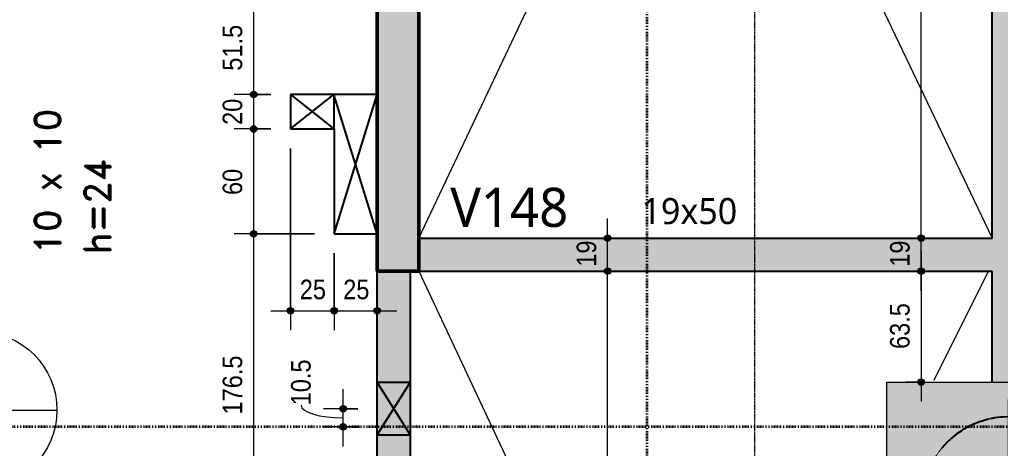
# Model space of a CAD drawing. Extents: x -2131 to 52870, y -3196 to 88043.
# Drawn here: x 44128 to 44691, y -129 to 118 of the extents above; entities that cross this region are included whole.
import ezdxf

# ---------------------------------------------------------------- set-up
doc = ezdxf.new("R2010")
doc.units = 0
for name, pattern in [('Centro de 6 mm', [1.32, 0.6, -0.24, 0.24, -0.24]), ('Dash dot', [1.5875, 0.635, -0.47625, 0, -0.47625]), ('Hidden', [0.714375, 0.47625, -0.238125]), ('Traço', [0.635, 0.3175, -0.3175])]:
    doc.linetypes.add(name, pattern=pattern)
for name, color, linetype, lineweight in [('A-ANNO-DIMS', 7, 'Continuous', 9), ('A-ANNO-DIMS-75', 7, 'Continuous', 9), ('A-DETL-THIN', 7, 'Continuous', 25), ('A-FLOR', 7, 'Continuous', 25), ('A-GENM', 7, 'Continuous', 25), ('A-GENM-HDLN', 7, 'Traço', 18), ('G-ANNO-SYMB', 7, 'Continuous', 9), ('G-ANNO-TEXT', 7, 'Continuous', 9), ('S-BEAM', 7, 'Continuous', 25), ('S-BEAM-HDLN', 7, 'Traço', 25), ('S-BEAM-IDEN', 7, 'Continuous', 9), ('S-COLS', 7, 'Continuous', 25), ('S-FNDN', 7, 'Continuous', 25), ('S-FNDN-HDLN', 7, 'Traço', 18), ('S-GRID', 7, 'Continuous', 9)]:
    doc.layers.add(name, color=color, linetype=linetype, lineweight=lineweight)
doc.layers.add('A-DETL', color=7, linetype='Continuous', lineweight=18, true_color=0x00a600)
doc.styles.add('Fira Sans_3', font='', dxfattribs={"width": 0.9, "height": 11.25})
doc.styles.add('Gadugi', font='gadugi.ttf', dxfattribs={"height": 15})
doc.styles.add('Gadugi_6', font='gadugi.ttf', dxfattribs={"height": 22.5})
doc.styles.add('RomanD', font='romand__.ttf', dxfattribs={"height": 15})
doc.styles.get('Fira Sans_3').set_extended_font_data('Fira Sans')
doc.dimstyles.new('PED_1_5mm_ESQ_3', dxfattribs={"dimscale": 30.48, "dimtxt": 15.344768, "dimasz": 0.492126, "dimexe": 0.369094, "dimexo": 0.369094, "dimgap": 0.073819, "dimtad": 1, "dimdec": 1, "dimrnd": 0.5, "dimdsep": 46, "dimtxsty": 'Fira Sans_3', "dimblk1": 'DOTSMALL', "dimblk2": 'DOTSMALL', "dimsah": 1, "dimcen": 0.09, "dimdle": 0.369094, "dimazin": 0, "dimtfac": 1, "dimtdec": 4, "dimtix": 1, "dimtmove": 0, "dimatfit": 3, "dimfxl": 1, "dimtvp": 1, "dimtolj": 1, "dimtzin": 0, "dimarcsym": 2})
doc.dimstyles.new('PED_1_5mm_ESQ_5', dxfattribs={"dimscale": 30.48, "dimtxt": 15.344768, "dimasz": 0.492126, "dimexe": 0.369094, "dimexo": 0.369094, "dimgap": 0.073819, "dimtad": 1, "dimdec": 1, "dimrnd": 0.5, "dimdsep": 46, "dimtxsty": 'Fira Sans_3', "dimblk1": 'DOTSMALL', "dimblk2": 'DOTSMALL', "dimsah": 1, "dimcen": 0.09, "dimdle": 0.369094, "dimazin": 0, "dimtfac": 1, "dimtdec": 4, "dimtix": 1, "dimtmove": 1, "dimatfit": 3, "dimfxl": 1, "dimtvp": 1, "dimtolj": 1, "dimtzin": 0, "dimarcsym": 2})
doc.dimstyles.new('PED_1_5mm_ESQ_7', dxfattribs={"dimscale": 30.48, "dimtxt": 15.344768, "dimasz": 0.492126, "dimexe": 0.369094, "dimexo": 0.369094, "dimgap": 0.073819, "dimtad": 1, "dimdec": 1, "dimrnd": 0.5, "dimdsep": 46, "dimtxsty": 'Fira Sans_3', "dimblk1": 'DOTSMALL', "dimblk2": 'DOTSMALL', "dimsah": 1, "dimcen": 0.09, "dimdle": 0.369094, "dimazin": 0, "dimtfac": 1, "dimtdec": 4, "dimtix": 1, "dimtmove": 0, "dimatfit": 3, "dimfxl": 1, "dimtvp": 1, "dimtolj": 1, "dimtzin": 0, "dimarcsym": 2})

# ---------------------------------------------------------------- blocks, each defined once
blk = doc.blocks.new('PED_BLRET-2EST_R01_2019 - 390x140x190-3763700-PL C 001 - FORMA DO TÉRREO')
at = {"layer": 'S-FNDN', "linetype": 'Hidden', "lineweight": 18}
for p, q in [((-130, 60), (-130, -60)), ((120, 60), (120, -60)), ((-190, 0), (-108.75, 0)), ((98.75, 0), (180, 0))]:
    blk.add_line(p, q, dxfattribs=at)
at = {"layer": 'S-FNDN-HDLN'}
for centre, start, end in [((-130, 0), 15.7107, 344.2893), ((120, 0), 360, 164.2893), ((120, 0), 195.7107, 360)]:
    blk.add_arc(centre, 50, start, end, dxfattribs=at)
blk = doc.blocks.new('PED_FURO_RETANGULAR_R04_2020 - 30x10x22-3498512-PL C 001 - FORMA DO TÉRREO')
at = {"layer": 'A-GENM-HDLN'}
for p, q in [((-15, 9.5), (15, -9.5)), ((-15, -9.5), (15, 9.5)), ((-15, -9.5), (-15, 9.5)), ((15, 9.5), (15, -9.5))]:
    blk.add_line(p, q, dxfattribs=at)
blk = doc.blocks.new('Corte - M_Cabeça do corte - Preenchida-2060824-PL C 001 - FORMA DO TÉRREO')
at = {"layer": 'G-ANNO-SYMB'}
h = blk.add_hatch(color=256, dxfattribs=at)
edge = h.paths.add_edge_path(flags=0)
edge.add_line((-0.6, 0.8485), (-0.6, 0.6))
edge.add_arc((-0.6, 0), 0.6, 90, 135)
edge.add_line((-1.0243, 0.4243), (-0.6, 0.8485))
h = blk.add_hatch(color=256, dxfattribs=at)
edge = h.paths.add_edge_path(flags=0)
edge.add_line((-0.6, 0.8485), (-0.1757, 0.4243))
edge.add_arc((-0.6, 0), 0.6, 45, 90)
edge.add_line((-0.6, 0.6), (-0.6, 0.8485))
h = blk.add_hatch(color=256, dxfattribs=at)
edge = h.paths.add_edge_path(flags=0)
edge.add_line((-1.4485, 0), (-1.0243, 0.4243))
edge.add_arc((-0.6, 0), 0.6, 135, 180)
edge.add_line((-1.2, 0), (-1.4485, 0))
h = blk.add_hatch(color=256, dxfattribs=at)
edge = h.paths.add_edge_path(flags=0)
edge.add_line((0.2485, 0), (0, 0))
edge.add_arc((-0.6, 0), 0.6, 360, 405)
edge.add_line((-0.1757, 0.4243), (0.2485, 0))
for p, q in [((-0.6, 0.8485), (-1.4485, 0)), ((-0.6, 0.8485), (-1.0243, 0.4243)), ((-0.6, 0.8485), (0.2485, 0)), ((-0.6, 0.6), (-0.6, 0.8485)), ((-0.6, 0.8485), (-0.6, 0.6)), ((-0.1757, 0.4243), (-0.6, 0.8485)), ((-1.0243, 0.4243), (-1.4485, 0)), ((0.2485, 0), (-0.1757, 0.4243)), ((-1.4485, 0), (-1.2, 0)), ((0, 0), (0.2485, 0)), ((-1.2, 0), (-1.4485, 0)), ((0, 0), (0.2485, 0))]:
    blk.add_line(p, q, dxfattribs=at)
for start, end in [(360, 180), (90, 135), (45, 90), (135, 180), (360, 45), (180, 360)]:
    blk.add_arc((-0.6, 0), 0.6, start, end, dxfattribs=at)
blk = doc.blocks.new('DIMBLOCK452-PL C 001 - FORMA DO TÉRREO')
at = {"layer": 'A-ANNO-DIMS-75', "transparency": 16777216}
h = blk.add_hatch(color=256, dxfattribs=at)
edge = h.paths.add_edge_path(flags=0)
edge.add_arc((44262.1, 126.35), 1.88, 0, 360)
h = blk.add_hatch(color=256, dxfattribs=at)
edge = h.paths.add_edge_path(flags=0)
edge.add_arc((44262.1, 74.62), 1.88, 0, 360)
for p, q in [((44286.93, 126.35), (44250.85, 126.35)), ((44262.1, 126.35), (44262.1, 74.62)), ((44262.1, 126.35), (44286.93, 126.35)), ((44271.96, 74.62), (44250.85, 74.62)), ((44262.1, 74.62), (44271.96, 74.62))]:
    blk.add_line(p, q, dxfattribs=at)
for centre in [(44262.1, 126.35), (44262.1, 74.62)]:
    blk.add_circle(centre, 1.88, dxfattribs=at)
at = {"layer": 'A-ANNO-DIMS-75', "color": 0, "transparency": 16777216, "insert": (44244.27, 88.29), "char_height": 11.25, "width": 29.2731, "attachment_point": 1, "rotation": 90, "line_spacing_factor": 1.049215, "style": 'Fira Sans_3'}
blk.add_mtext('51.5', dxfattribs=at)
blk = doc.blocks.new('_DotSmall')
at = {"color": 0, "linetype": 'ByBlock', "const_width": 0.5}
blk.add_lwpolyline([(-0.0625, 0, 1), (0.0625, 0, 1)], format="xyb", close=True, dxfattribs=at)
blk = doc.blocks.new('DIMBLOCK453-PL C 001 - FORMA DO TÉRREO')
at = {"layer": 'A-ANNO-DIMS-75', "transparency": 16777216}
h = blk.add_hatch(color=256, dxfattribs=at)
edge = h.paths.add_edge_path(flags=0)
edge.add_arc((44262.1, 74.62), 1.88, 0, 360)
h = blk.add_hatch(color=256, dxfattribs=at)
edge = h.paths.add_edge_path(flags=0)
edge.add_arc((44262.1, 54.79), 1.88, 0, 360)
for p, q in [((44271.96, 74.62), (44250.85, 74.62)), ((44262.1, 74.62), (44262.1, 54.79)), ((44262.1, 74.62), (44271.96, 74.62)), ((44271.96, 54.79), (44250.85, 54.79)), ((44262.1, 54.79), (44271.96, 54.79))]:
    blk.add_line(p, q, dxfattribs=at)
for centre in [(44262.1, 74.62), (44262.1, 54.79)]:
    blk.add_circle(centre, 1.88, dxfattribs=at)
at = {"layer": 'A-ANNO-DIMS-75', "color": 0, "transparency": 16777216, "insert": (44244.27, 57.13), "char_height": 11.25, "width": 18.1776, "attachment_point": 1, "rotation": 90, "line_spacing_factor": 1.049215, "style": 'Fira Sans_3'}
blk.add_mtext('20', dxfattribs=at)
blk = doc.blocks.new('DIMBLOCK454-PL C 001 - FORMA DO TÉRREO')
at = {"layer": 'A-ANNO-DIMS-75', "transparency": 16777216}
h = blk.add_hatch(color=256, dxfattribs=at)
edge = h.paths.add_edge_path(flags=0)
edge.add_arc((44262.1, 54.79), 1.88, 0, 360)
h = blk.add_hatch(color=256, dxfattribs=at)
edge = h.paths.add_edge_path(flags=0)
edge.add_arc((44262.1, -5.38), 1.87, 0, 360)
for p, q in [((44271.96, 54.79), (44250.85, 54.79)), ((44262.1, 54.79), (44262.1, -5.38)), ((44262.1, 54.79), (44271.96, 54.79)), ((44297.15, -5.38), (44250.85, -5.38)), ((44262.1, -5.38), (44297.15, -5.38))]:
    blk.add_line(p, q, dxfattribs=at)
for centre, radius in [((44262.1, 54.79), 1.88), ((44262.1, -5.38), 1.87)]:
    blk.add_circle(centre, radius, dxfattribs=at)
at = {"layer": 'A-ANNO-DIMS-75', "color": 0, "transparency": 16777216, "insert": (44244.27, 16.84), "char_height": 11.25, "width": 18.8859, "attachment_point": 1, "rotation": 90, "line_spacing_factor": 1.049215, "style": 'Fira Sans_3'}
blk.add_mtext('60', dxfattribs=at)
blk = doc.blocks.new('DIMBLOCK455-PL C 001 - FORMA DO TÉRREO')
at = {"layer": 'A-ANNO-DIMS-75', "transparency": 16777216}
h = blk.add_hatch(color=256, dxfattribs=at)
edge = h.paths.add_edge_path(flags=0)
edge.add_arc((44262.1, -5.38), 1.87, 0, 360)
h = blk.add_hatch(color=256, dxfattribs=at)
edge = h.paths.add_edge_path(flags=0)
edge.add_arc((44262.1, -181.88), 1.88, 0, 360)
for p, q in [((44297.15, -5.38), (44250.85, -5.38)), ((44262.1, -5.38), (44262.1, -181.88)), ((44262.1, -5.38), (44297.15, -5.38)), ((44253.5, -181.88), (44273.35, -181.88)), ((44262.1, -181.88), (44253.5, -181.88))]:
    blk.add_line(p, q, dxfattribs=at)
for centre, radius in [((44262.1, -5.38), 1.87), ((44262.1, -181.88), 1.88)]:
    blk.add_circle(centre, radius, dxfattribs=at)
at = {"layer": 'A-ANNO-DIMS-75', "color": 0, "transparency": 16777216, "insert": (44244.27, -109.27), "char_height": 11.25, "width": 37.5357, "attachment_point": 1, "rotation": 90, "line_spacing_factor": 1.049215, "style": 'Fira Sans_3'}
blk.add_mtext('176.5', dxfattribs=at)
blk = doc.blocks.new('DIMBLOCK457-PL C 001 - FORMA DO TÉRREO')
at = {"layer": 'A-ANNO-DIMS-75', "transparency": 16777216}
h = blk.add_hatch(color=256, dxfattribs=at)
edge = h.paths.add_edge_path(flags=0)
edge.add_arc((44283.21, -49.62), 1.88, 0, 360)
h = blk.add_hatch(color=256, dxfattribs=at)
edge = h.paths.add_edge_path(flags=0)
edge.add_arc((44308.4, -49.62), 1.88, 0, 360)
for p, q in [((44283.21, 43.54), (44283.21, -60.87)), ((44283.21, -49.62), (44283.21, 43.54)), ((44308.4, -16.63), (44308.4, -60.87)), ((44308.4, -49.62), (44308.4, -16.63)), ((44271.96, -49.62), (44308.4, -49.62))]:
    blk.add_line(p, q, dxfattribs=at)
for centre in [(44283.21, -49.62), (44308.4, -49.62)]:
    blk.add_circle(centre, 1.88, dxfattribs=at)
at = {"layer": 'A-ANNO-DIMS-75', "color": 0, "transparency": 16777216, "insert": (44288.62, -31.79), "char_height": 11.25, "width": 17.2334, "attachment_point": 1, "line_spacing_factor": 1.049215, "style": 'Fira Sans_3'}
blk.add_mtext('25', dxfattribs=at)
blk = doc.blocks.new('DIMBLOCK458-PL C 001 - FORMA DO TÉRREO')
at = {"layer": 'A-ANNO-DIMS-75', "transparency": 16777216}
h = blk.add_hatch(color=256, dxfattribs=at)
edge = h.paths.add_edge_path(flags=0)
edge.add_arc((44308.4, -49.62), 1.88, 0, 360)
h = blk.add_hatch(color=256, dxfattribs=at)
edge = h.paths.add_edge_path(flags=0)
edge.add_arc((44333.18, -49.62), 1.88, 0, 360)
for p, q in [((44308.4, -16.63), (44308.4, -60.87)), ((44308.4, -49.62), (44308.4, -16.63)), ((44333.18, -38.13), (44333.18, -60.87)), ((44333.18, -49.62), (44333.18, -38.13)), ((44308.4, -49.62), (44344.43, -49.62))]:
    blk.add_line(p, q, dxfattribs=at)
for centre in [(44308.4, -49.62), (44333.18, -49.62)]:
    blk.add_circle(centre, 1.88, dxfattribs=at)
at = {"layer": 'A-ANNO-DIMS-75', "color": 0, "transparency": 16777216, "insert": (44313.61, -31.79), "char_height": 11.25, "width": 17.2334, "attachment_point": 1, "line_spacing_factor": 1.049215, "style": 'Fira Sans_3'}
blk.add_mtext('25', dxfattribs=at)
blk = doc.blocks.new('DIMBLOCK463-PL C 001 - FORMA DO TÉRREO')
at = {"layer": 'A-ANNO-DIMS-75', "transparency": 16777216}
h = blk.add_hatch(color=256, dxfattribs=at)
edge = h.paths.add_edge_path(flags=0)
edge.add_arc((44313.55, -105.95), 1.87, 0, 360)
h = blk.add_hatch(color=256, dxfattribs=at)
edge = h.paths.add_edge_path(flags=0)
edge.add_arc((44313.55, -116.45), 1.87, 0, 360)
for p, q in [((44313.55, -127.7), (44313.55, -94.7)), ((44321.93, -105.95), (44302.3, -105.95)), ((44313.55, -105.95), (44321.93, -105.95)), ((44322.15, -116.45), (44302.3, -116.45)), ((44313.55, -116.45), (44322.15, -116.45))]:
    blk.add_line(p, q, dxfattribs=at)
for centre in [(44313.55, -105.95), (44313.55, -116.45)]:
    blk.add_circle(centre, 1.87, dxfattribs=at)
blk.add_ellipse((44313.55, -104), major_axis=(-24.2, 0), ratio=0.297463, start_param=0, end_param=1.570796, dxfattribs=at)
at = {"layer": 'A-ANNO-DIMS-75', "color": 0, "transparency": 16777216, "insert": (44283.61, -104), "char_height": 11.25, "width": 30.2174, "attachment_point": 1, "rotation": 90, "line_spacing_factor": 1.049215, "style": 'Fira Sans_3'}
blk.add_mtext('10.5', dxfattribs=at)
blk = doc.blocks.new('DIMBLOCK489-PL C 001 - FORMA DO TÉRREO')
at = {"layer": 'A-ANNO-DIMS-75', "transparency": 16777216}
h = blk.add_hatch(color=256, dxfattribs=at)
edge = h.paths.add_edge_path(flags=0)
edge.add_arc((44645.87, -7.88), 1.87, 0, 360)
h = blk.add_hatch(color=256, dxfattribs=at)
edge = h.paths.add_edge_path(flags=0)
edge.add_arc((44645.87, -26.88), 1.87, 0, 360)
for p, q in [((44654.47, -7.88), (44634.62, -7.88)), ((44645.87, -38.13), (44645.87, -7.88)), ((44645.87, -7.88), (44654.47, -7.88)), ((44654.47, -26.88), (44634.62, -26.88)), ((44645.87, -26.88), (44654.47, -26.88))]:
    blk.add_line(p, q, dxfattribs=at)
for centre in [(44645.87, -7.88), (44645.87, -26.88)]:
    blk.add_circle(centre, 1.87, dxfattribs=at)
at = {"layer": 'A-ANNO-DIMS-75', "color": 0, "transparency": 16777216, "insert": (44628.04, -24.36), "char_height": 11.25, "width": 16.7612, "attachment_point": 1, "rotation": 90, "line_spacing_factor": 1.049215, "style": 'Fira Sans_3'}
blk.add_mtext('19', dxfattribs=at)
blk = doc.blocks.new('DIMBLOCK490-PL C 001 - FORMA DO TÉRREO')
at = {"layer": 'A-ANNO-DIMS-75', "transparency": 16777216}
h = blk.add_hatch(color=256, dxfattribs=at)
edge = h.paths.add_edge_path(flags=0)
edge.add_arc((44645.87, 688.12), 1.88, 0, 360)
h = blk.add_hatch(color=256, dxfattribs=at)
edge = h.paths.add_edge_path(flags=0)
edge.add_arc((44645.87, -7.88), 1.87, 0, 360)
for p, q in [((44654.47, 688.12), (44634.62, 688.12)), ((44645.87, -7.88), (44645.87, 688.12)), ((44645.87, 688.12), (44654.47, 688.12)), ((44654.47, -7.88), (44634.62, -7.88)), ((44645.87, -7.88), (44654.47, -7.88))]:
    blk.add_line(p, q, dxfattribs=at)
for centre, radius in [((44645.87, 688.12), 1.88), ((44645.87, -7.88), 1.87)]:
    blk.add_circle(centre, radius, dxfattribs=at)
at = {"layer": 'A-ANNO-DIMS-75', "color": 0, "transparency": 16777216, "insert": (44628.04, 328.61), "char_height": 11.25, "width": 27.6206, "attachment_point": 1, "rotation": 90, "line_spacing_factor": 1.049215, "style": 'Fira Sans_3'}
blk.add_mtext('696', dxfattribs=at)
blk = doc.blocks.new('DIMBLOCK493-PL C 001 - FORMA DO TÉRREO')
at = {"layer": 'A-ANNO-DIMS-75', "transparency": 16777216}
h = blk.add_hatch(color=256, dxfattribs=at)
edge = h.paths.add_edge_path(flags=0)
edge.add_arc((44465.66, -26.88), 1.88, 0, 360)
h = blk.add_hatch(color=256, dxfattribs=at)
edge = h.paths.add_edge_path(flags=0)
edge.add_arc((44465.66, -723.38), 1.88, 0, 360)
for p, q in [((44474.26, -26.88), (44454.41, -26.88)), ((44465.66, -723.38), (44465.66, -26.88)), ((44465.66, -26.88), (44474.26, -26.88)), ((44474.26, -723.38), (44454.41, -723.38)), ((44465.66, -723.38), (44474.26, -723.38))]:
    blk.add_line(p, q, dxfattribs=at)
for centre in [(44465.66, -26.88), (44465.66, -723.38)]:
    blk.add_circle(centre, 1.88, dxfattribs=at)
at = {"layer": 'A-ANNO-DIMS-75', "color": 0, "transparency": 16777216, "insert": (44447.84, -392.05), "char_height": 11.25, "width": 40.6046, "attachment_point": 1, "rotation": 90, "line_spacing_factor": 1.049215, "style": 'Fira Sans_3'}
blk.add_mtext('696.5', dxfattribs=at)
blk = doc.blocks.new('DIMBLOCK494-PL C 001 - FORMA DO TÉRREO')
at = {"layer": 'A-ANNO-DIMS-75', "transparency": 16777216}
h = blk.add_hatch(color=256, dxfattribs=at)
edge = h.paths.add_edge_path(flags=0)
edge.add_arc((44465.66, -7.88), 1.87, 0, 360)
h = blk.add_hatch(color=256, dxfattribs=at)
edge = h.paths.add_edge_path(flags=0)
edge.add_arc((44465.66, -26.88), 1.88, 0, 360)
for p, q in [((44465.66, -26.88), (44465.66, 3.37)), ((44474.26, -7.88), (44454.41, -7.88)), ((44465.66, -7.88), (44474.26, -7.88)), ((44474.26, -26.88), (44454.41, -26.88)), ((44465.66, -26.88), (44474.26, -26.88))]:
    blk.add_line(p, q, dxfattribs=at)
for centre, radius in [((44465.66, -7.88), 1.87), ((44465.66, -26.88), 1.88)]:
    blk.add_circle(centre, radius, dxfattribs=at)
at = {"layer": 'A-ANNO-DIMS-75', "color": 0, "transparency": 16777216, "insert": (44447.84, -24.36), "char_height": 11.25, "width": 16.7612, "attachment_point": 1, "rotation": 90, "line_spacing_factor": 1.049215, "style": 'Fira Sans_3'}
blk.add_mtext('19', dxfattribs=at)
blk = doc.blocks.new('DIMBLOCK495-PL C 001 - FORMA DO TÉRREO')
at = {"layer": 'A-ANNO-DIMS-75', "transparency": 16777216}
h = blk.add_hatch(color=256, dxfattribs=at)
edge = h.paths.add_edge_path(flags=0)
edge.add_arc((44645.87, -26.88), 1.87, 0, 360)
h = blk.add_hatch(color=256, dxfattribs=at)
edge = h.paths.add_edge_path(flags=0)
edge.add_arc((44645.87, -90.63), 1.87, 0, 360)
for p, q in [((44645.87, -15.63), (44645.87, -101.88)), ((44637.27, -26.88), (44657.12, -26.88)), ((44645.87, -26.88), (44637.27, -26.88)), ((44637.27, -90.63), (44657.12, -90.63)), ((44645.87, -90.63), (44637.27, -90.63))]:
    blk.add_line(p, q, dxfattribs=at)
for centre in [(44645.87, -26.88), (44645.87, -90.63)]:
    blk.add_circle(centre, 1.87, dxfattribs=at)
at = {"layer": 'A-ANNO-DIMS-75', "color": 0, "transparency": 16777216, "insert": (44628.04, -71.64), "char_height": 11.25, "width": 30.9256, "attachment_point": 1, "rotation": 90, "line_spacing_factor": 1.049215, "style": 'Fira Sans_3'}
blk.add_mtext('63.5', dxfattribs=at)

msp = doc.modelspace()

# ---------------------------------------------------------------- hatches: boundary and pattern name
at = {"layer": 'S-BEAM', "true_color": 0xf09862}
for points in [[(44705.68, -7.881), (44705.68, 688.119), (44686.68, 688.119), (44686.68, -7.881)], [(44362.847, -26.881), (44990.691, -26.881), (44990.691, -7.881), (44357.178, -7.881), (44357.178, -26.881)], [(44705.68, -90.631), (44705.68, -26.881), (44686.68, -26.881), (44686.68, -90.631)]]:
    msp.add_hatch(color=21, dxfattribs=at).paths.add_polyline_path(points, flags=0)
at = {"layer": 'S-BEAM', "true_color": 0xff00ff}
h = msp.add_hatch(color=6, dxfattribs=at)
h.paths.add_polyline_path([(44352.18, -915.95), (44352.18, -231.845), (44333.18, -231.845), (44333.18, -896.95), (44345.178, -896.95), (44345.178, -915.95)], flags=0)
h.paths.add_polyline_path([(44333.18, -181.845), (44352.18, -181.845), (44352.18, -26.881), (44333.18, -26.881)], flags=0)
h.paths.add_polyline_path([(44352.18, 213.119), (44352.18, 452.119), (44333.18, 452.119), (44333.18, 213.119)], flags=0)
at = {"layer": 'S-COLS', "true_color": 0x808080}
msp.add_hatch(color=8, dxfattribs=at).paths.add_polyline_path([(44333.179, -26.881), (44357.178, -26.881), (44357.178, 213.119), (44333.178, 213.119), (44333.178, -26.881)], flags=0)
at = {"layer": 'S-FNDN', "true_color": 0xf09862}
h = msp.add_hatch(color=21, dxfattribs=at)
h.paths.add_polyline_path([(44626.191, -480.631), (44766.191, -480.631), (44766.191, -90.631), (44626.191, -90.631), (44626.191, -451.082)], flags=0)
h.paths.add_polyline_path([(44696.191, -460.631), (44688.369, -460.015), (44680.74, -458.184), (44673.491, -455.181), (44666.801, -451.082), (44660.835, -445.986), (44655.74, -440.02), (44651.64, -433.33), (44648.638, -426.082), (44646.806, -418.452), (44646.191, -410.631), (44646.806, -402.809), (44648.638, -395.18), (44651.64, -387.931), (44655.74, -381.241), (44660.835, -375.275), (44666.801, -370.18), (44673.491, -366.08), (44680.74, -363.078), (44682.691, -362.61), (44682.691, -208.652), (44680.74, -208.184), (44673.491, -205.181), (44666.801, -201.082), (44660.835, -195.986), (44655.74, -190.02), (44651.64, -183.33), (44648.638, -176.082), (44646.806, -168.452), (44646.191, -160.631), (44646.806, -152.809), (44648.638, -145.18), (44651.64, -137.931), (44655.74, -131.241), (44660.835, -125.275), (44666.801, -120.18), (44673.491, -116.08), (44680.74, -113.078), (44688.369, -111.246), (44696.191, -110.631), (44704.012, -111.246), (44711.642, -113.078), (44718.89, -116.08), (44725.58, -120.18), (44731.546, -125.275), (44736.642, -131.241), (44740.741, -137.931), (44743.744, -145.18), (44745.575, -152.809), (44746.191, -160.631), (44745.575, -168.452), (44743.744, -176.082), (44740.741, -183.33), (44736.642, -190.02), (44731.546, -195.986), (44725.58, -201.082), (44718.89, -205.181), (44711.642, -208.184), (44709.691, -208.652), (44709.691, -362.61), (44711.642, -363.078), (44718.89, -366.08), (44725.58, -370.18), (44731.546, -375.275), (44736.642, -381.241), (44740.741, -387.931), (44743.744, -395.18), (44745.575, -402.809), (44746.191, -410.631), (44745.575, -418.452), (44743.744, -426.082), (44740.741, -433.33), (44736.642, -440.02), (44731.546, -445.986), (44725.58, -451.082), (44718.89, -455.181), (44711.642, -458.184), (44704.012, -460.015)], flags=0)
msp.add_hatch(color=21, dxfattribs=at).paths.add_polyline_path([(44709.691, -208.652), (44711.642, -208.184), (44718.89, -205.181), (44725.58, -201.082), (44731.546, -195.986), (44736.642, -190.02), (44740.741, -183.33), (44743.744, -176.082), (44745.575, -168.452), (44746.191, -160.631), (44745.575, -152.809), (44743.744, -145.18), (44740.741, -137.931), (44736.642, -131.241), (44731.546, -125.275), (44725.58, -120.18), (44718.89, -116.08), (44711.642, -113.078), (44704.012, -111.246), (44696.191, -110.631), (44688.369, -111.246), (44680.74, -113.078), (44673.491, -116.08), (44666.801, -120.18), (44660.835, -125.275), (44655.74, -131.241), (44651.64, -137.931), (44648.638, -145.18), (44646.806, -152.809), (44646.191, -160.631), (44646.806, -168.452), (44648.638, -176.082), (44651.64, -183.33), (44655.74, -190.02), (44660.835, -195.986), (44666.801, -201.082), (44673.491, -205.181), (44680.74, -208.184), (44682.691, -208.652), (44682.691, -181.881), (44709.691, -181.881), (44709.691, -208.493)], flags=0)

# ---------------------------------------------------------------- linework, layer by layer
at = {"layer": 'A-DETL', "color": 9, "true_color": 0xc0c0c0}
for p, q in [((44357.178, -7.881), (44686.68, 688.119)), ((44357.178, 683.119), (44686.68, -7.881)), ((44357.178, -26.881), (44626.191, -599.847)), ((44653.495, -89.582), (44684.616, -26.881))]:
    msp.add_line(p, q, dxfattribs=at)
at = {"layer": 'A-DETL', "color": 7, "lineweight": 50}
msp.add_line((44333.178, -26.881), (44352.18, -26.881), dxfattribs=at)
at = {"layer": 'A-DETL-THIN'}
for p, q in [((44283.206, 74.619), (44308.193, 54.957)), ((44283.206, 54.792), (44308.193, 74.619)), ((44333.18, 74.619), (44308.193, 74.619)), ((44333.18, -5.381), (44308.193, 74.619)), ((44308.193, 74.619), (44308.193, 54.957)), ((44308.404, -5.381), (44333.18, 74.619)), ((44333.18, -90.949), (44352.18, -120.949)), ((44333.18, -120.949), (44352.18, -90.949))]:
    msp.add_line(p, q, dxfattribs=at)
at = {"layer": 'A-FLOR'}
for p, q in [((44333.178, 74.619), (44283.206, 74.619)), ((44283.206, 74.619), (44283.206, 54.792)), ((44283.206, 54.792), (44308.404, 54.792)), ((44308.404, 54.792), (44308.404, -5.381)), ((44308.404, -5.381), (44333.178, -5.381))]:
    msp.add_line(p, q, dxfattribs=at)
at = {"layer": 'G-ANNO-SYMB', "linetype": 'Centro de 6 mm'}
msp.add_line((44550.352, -947.416), (44550.352, 2167.278), dxfattribs=at)
at = {"layer": 'G-ANNO-SYMB'}
msp.add_line((44059.016, -106.696), (44149.016, -106.696), dxfattribs=at)
at = {"layer": 'S-BEAM'}
for p, q in [((44686.68, -7.881), (44686.68, 688.119)), ((44357.178, -7.881), (44686.68, -7.881)), ((44333.18, -26.881), (44352.18, -26.881)), ((44333.18, -181.845), (44333.18, -26.881)), ((44352.18, -26.881), (44352.18, -181.845)), ((44357.178, -26.881), (44686.68, -26.881)), ((44686.68, -90.631), (44686.68, -26.881))]:
    msp.add_line(p, q, dxfattribs=at)
at = {"layer": 'S-BEAM-HDLN', "linetype": 'Continuous'}
for p, q in [((44352.18, -90.949), (44333.18, -90.949)), ((44333.18, -120.949), (44352.18, -120.949))]:
    msp.add_line(p, q, dxfattribs=at)
at = {"layer": 'S-COLS', "lineweight": 50}
for p, q in [((44333.178, -26.881), (44333.178, 213.119)), ((44357.178, 213.119), (44357.178, -26.881)), ((44357.178, -26.881), (44352.18, -26.881))]:
    msp.add_line(p, q, dxfattribs=at)
at = {"layer": 'S-COLS'}
msp.add_line((44352.18, -26.881), (44333.178, -26.881), dxfattribs=at)
at = {"layer": 'S-FNDN', "lineweight": 18}
for p, q in [((44626.191, -90.631), (44766.191, -90.631)), ((44626.191, -480.631), (44626.191, -90.631))]:
    msp.add_line(p, q, dxfattribs=at)
at = {"layer": 'S-FNDN'}
for start, end in [(102.77401, 108.4495), (99.28155, 101.85621), (91.37666, 99.20684), (121.86416, 126.93633), (117.77631, 121.47078), (112.44256, 117.69262), (108.52844, 111.89186), (131.20347, 136.18079), (127.02539, 130.89747), (136.27596, 140.255)]:
    msp.add_arc((44696.191, -160.631), 50, start, end, dxfattribs=at)
at = {"layer": 'S-GRID', "color": 40, "linetype": 'Dash dot', "lineweight": 35, "true_color": 0xffc000}
msp.add_line((44488.183, 2000.71), (44488.183, -1018.232), dxfattribs=at)
at = {"layer": 'S-GRID', "color": 152, "linetype": 'Dash dot', "lineweight": 35, "true_color": 0x0070c0}
msp.add_line((46534.806, -116.449), (42376.065, -116.449), dxfattribs=at)

# ---------------------------------------------------------------- block references
at = {"layer": 'A-GENM', "linetype": 'Traço', "lineweight": 18, "rotation": 269.9999999999996}
msp.add_blockref('PED_FURO_RETANGULAR_R04_2020 - 30x10x22-3498512-PL C 001 - FORMA DO TÉRREO', (44342.68, -105.949), dxfattribs=at)
at = {"layer": 'G-ANNO-SYMB', "extrusion": (0, 0, -1), "xscale": 74.99999999999996, "yscale": 74.99999999999996, "zscale": 74.99999999999996, "rotation": 270.0000000000003}
msp.add_blockref('Corte - M_Cabeça do corte - Preenchida-2060824-PL C 001 - FORMA DO TÉRREO', (-44104.016, -151.696), dxfattribs=at)
at = {"layer": 'S-FNDN', "linetype": 'Hidden', "lineweight": 18, "rotation": 89.99999999999984}
msp.add_blockref('PED_BLRET-2EST_R01_2019 - 390x140x190-3763700-PL C 001 - FORMA DO TÉRREO', (44696.191, -280.631), dxfattribs=at)

# ---------------------------------------------------------------- texts
at = {"layer": 'G-ANNO-TEXT', "char_height": 15, "attachment_point": 1, "rotation": 90, "style": 'RomanD'}
for s, insert, width in [('10 x 10', (44136.046, -17.204), 118.44933), ('h=24', (44164.82, -17.204), 71.55061)]:
    msp.add_mtext(s, dxfattribs=dict(at, insert=insert, width=width))
at = {"layer": 'S-BEAM-IDEN', "attachment_point": 1}
for s, insert, char_height, width, style in [('V148', (44375.173, 21.028), 22.5, 87.18352, 'Gadugi_6'), ('19x50', (44485.12, 15.125), 15, 67.34175, 'Gadugi')]:
    msp.add_mtext(s, dxfattribs=dict(at, insert=insert, char_height=char_height, width=width, style=style))

# ---------------------------------------------------------------- dimensions: what is measured, and where the dimension line sits
at = {"layer": 'A-ANNO-DIMS'}
for base, p1, p2, dimstyle, override, picture, middle in [((44645.872, 688.119), (44643.22, -7.881), (44643.22, 688.119), 'PED_1_5mm_ESQ_7', {"dimpost": '<>', "dimfxl": 695.999993}, 'DIMBLOCK490-PL C 001 - FORMA DO TÉRREO', (44637.818, 340.119)), ((44262.095, 74.619), (44298.181, 126.347), (44283.206, 74.619), 'PED_1_5mm_ESQ_3', {"dimpost": '<>', "dimfxl": 53.852225}, 'DIMBLOCK452-PL C 001 - FORMA DO TÉRREO', (44254.122, 100.483)), ((44262.095, 54.792), (44283.206, 74.619), (44283.206, 54.792), 'PED_1_5mm_ESQ_3', {"dimpost": '<>', "dimfxl": 19.827348}, 'DIMBLOCK453-PL C 001 - FORMA DO TÉRREO', (44254.122, 64.705)), ((44262.095, -5.381), (44283.206, 54.792), (44308.404, -5.381), 'PED_1_5mm_ESQ_3', {"dimpost": '<>', "dimfxl": 65.235254}, 'DIMBLOCK454-PL C 001 - FORMA DO TÉRREO', (44254.122, 24.705)), ((44465.663, -7.881), (44463.012, -26.881), (44463.012, -7.881), 'PED_1_5mm_ESQ_7', {"dimpost": '<>', "dimfxl": 19}, 'DIMBLOCK494-PL C 001 - FORMA DO TÉRREO', (44457.609, -17.381)), ((44262.095, -181.881), (44308.404, -5.381), (44264.747, -181.881), 'PED_1_5mm_ESQ_3', {"dimpost": '<>', "dimfxl": 181.818894}, 'DIMBLOCK455-PL C 001 - FORMA DO TÉRREO', (44254.122, -93.631)), ((44645.872, -7.881), (44643.22, -26.881), (44643.22, -7.881), 'PED_1_5mm_ESQ_7', {"dimpost": '<>', "dimfxl": 19}, 'DIMBLOCK489-PL C 001 - FORMA DO TÉRREO', (44637.818, -17.381)), ((44645.87215, -90.63069), (44648.5238, -26.88074), (44648.5238, -90.63069), 'PED_1_5mm_ESQ_7', {"dimpost": '<>', "dimfxl": 63.749955}, 'DIMBLOCK495-PL C 001 - FORMA DO TÉRREO', (44637.89918, -58.75571)), ((44465.663, -26.881), (44463.012, -723.381), (44463.012, -26.881), 'PED_1_5mm_ESQ_7', {"dimpost": '<>', "dimfxl": 696.500007}, 'DIMBLOCK493-PL C 001 - FORMA DO TÉRREO', (44457.609, -375.131))]:
    dim = msp.add_linear_dim(base=base, p1=p1, p2=p2, angle=90, dimstyle=dimstyle, override=override, dxfattribs=at)
    dim.commit()
    dim.dimension.update_dxf_attribs({"geometry": picture, "text_midpoint": middle})
for base, p1, p2, override, picture, middle in [((44308.404, -49.623), (44283.206, 54.792), (44308.404, -5.381), {"dimpost": '<>', "dimfxl": 65.235254}, 'DIMBLOCK457-PL C 001 - FORMA DO TÉRREO', (44295.805, -41.65)), ((44333.178, -49.623), (44308.404, -5.381), (44333.178, -26.881), {"dimpost": '<>', "dimfxl": 32.802609}, 'DIMBLOCK458-PL C 001 - FORMA DO TÉRREO', (44320.791, -41.65))]:
    dim = msp.add_linear_dim(base=base, p1=p1, p2=p2, dimstyle='PED_1_5mm_ESQ_3', override=override, dxfattribs=at)
    dim.commit()
    dim.dimension.update_dxf_attribs({"geometry": picture, "text_midpoint": middle})
dim = msp.add_linear_dim(base=(44313.549, -105.949), p1=(44310.898, -116.449), p2=(44333.18, -105.949), angle=90, dimstyle='PED_1_5mm_ESQ_5', override={"dimpost": '<>', "dimfxl": 24.632663}, dxfattribs=at)
dim.commit()
dim.dimension.update_dxf_attribs({"geometry": 'DIMBLOCK463-PL C 001 - FORMA DO TÉRREO', "text_midpoint": (44291.111, -88.893), "dimtype": 160, "text_rotation": 90})

doc.saveas('drawing.dxf')
